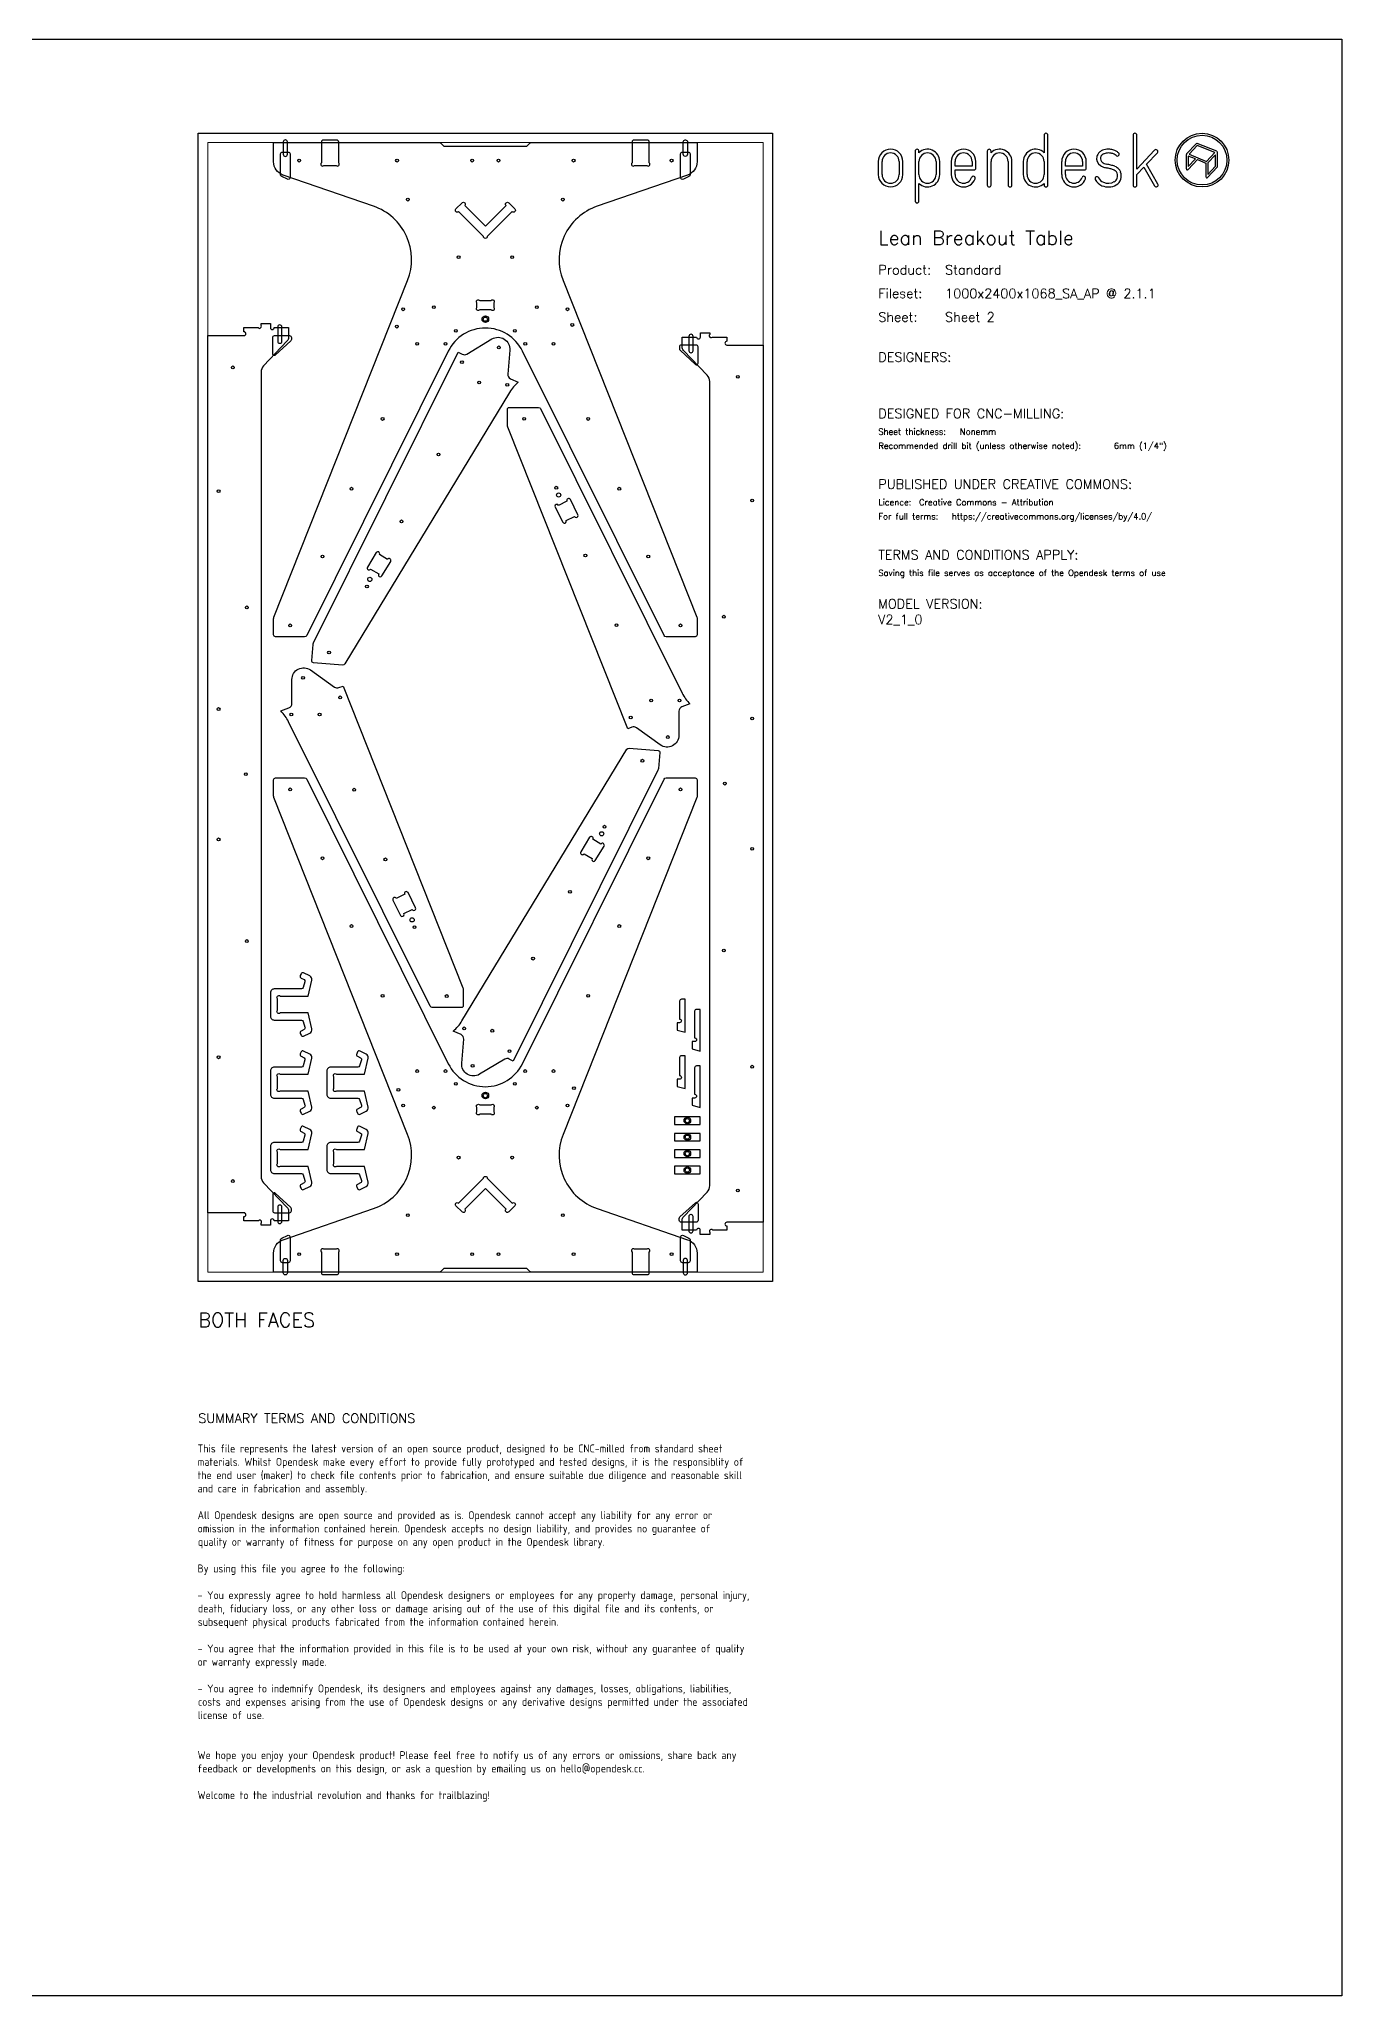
# Model space of a CAD drawing. Header units: millimetres. Extents: x -300 to 5880, y -300 to 4158.
# Drawn here: x 3112 to 5880, y 0 to 4158 of the extents above; entities that cross this region are included whole.
import ezdxf
from ezdxf.enums import TextEntityAlignment as Align

# ---------------------------------------------------------------- set-up
doc = ezdxf.new("R2010")
doc.units = ezdxf.units.MM
doc.layers.add('00-NOPRINT_TEXT', color=7, linetype='Continuous', lineweight=25)
doc.layers.add('00_NOPRINT_TOLERANCE', color=7, linetype='Continuous', lineweight=5)
for name, color, linetype, lineweight, true_color in [('BOARD_$TH-NOMINAL', 3, 'Continuous', 30, 0x00ff00), ('TOP-CUT-INSIDE_18.000MM', 1, 'Continuous', 25, 0xff1c00), ('TOP-CUT-OUTSIDE_18.000MM', 220, 'Continuous', 25, 0xff00d1), ('TOP-HOLE-6.000MM-DIAM_14.000MM', 220, 'Continuous', 25, 0xff00c7), ('TOP-HOLE-9.000MM-DIAM_14.000MM', 220, 'Continuous', 25, 0xff00c7), ('TOP-HOLE-9.000MM-DIAM_18.000MM', 3, 'Continuous', 25, 0x00ff0c), ('TOP-POCKET-INSIDE_12.000MM', 140, 'Continuous', 25, 0x00b1ff), ('TOP-POCKET-INSIDE_2.000MM', 110, 'Continuous', 25, 0x00ff94), ('TOP-POCKET-INSIDE_4.000MM', 160, 'Continuous', 25, 0x0026ff), ('TOP-POCKET-INSIDE_9.000MM', 60, 'Continuous', 25, 0xb0ff00)]:
    doc.layers.add(name, color=color, linetype=linetype, lineweight=lineweight, true_color=true_color)
doc.styles.add('OD-ISOCP-17_221', font='isocp.shx')
doc.styles.add('OD-ISOCP-17_222', font='isocp.shx')
doc.styles.add('OD-ISOCP-17_223', font='isocp.shx')
doc.styles.add('OD-ISOCP-17_224', font='isocp.shx')
doc.styles.add('OD-ISOCP-17_225', font='isocp.shx')
doc.styles.add('OD-ISOCP-17_226', font='isocp.shx')
doc.styles.add('OD-ISOCP-17_227', font='isocp.shx')
doc.styles.add('OD-ISOCP-17_228', font='isocp.shx')
doc.styles.add('OD-ISOCP-17_229', font='isocp.shx')
doc.styles.add('OD-ISOCP-17_230', font='isocp.shx')
doc.styles.add('OD-ISOCP-17_231', font='isocp.shx')
doc.styles.add('OD-ISOCP-17_232', font='isocp.shx')
doc.styles.add('OD-ISOCP-17_233', font='isocp.shx')
doc.styles.add('OD-ISOCP-17_234', font='isocp.shx')
doc.styles.add('OD-ISOCP-17_235', font='isocp.shx')
doc.styles.add('OD-ISOCP-17_236', font='isocp.shx')
doc.styles.add('OD-ISOCP-17_237', font='isocp.shx')
doc.styles.add('OD-ISOCP-17_238', font='isocp.shx')
doc.styles.add('OD-ISOCP-17_239', font='isocp.shx')
doc.styles.add('OD-SIMPLEX-13_86', font='simplex.shx')
doc.styles.add('OD-SIMPLEX-20_82', font='simplex.shx')
doc.styles.add('OD-SIMPLEX-20_86', font='simplex.shx')
doc.styles.add('OD-SIMPLEX-20_88', font='simplex.shx')
doc.styles.add('OD-SIMPLEX-30_83', font='simplex.shx')
doc.styles.add('OD-SIMPLEX-30_87', font='simplex.shx')

# ---------------------------------------------------------------- blocks, each defined once
blk = doc.blocks.new('Borders Opendesk_7')
at = {"layer": '00-NOPRINT_TEXT'}
for p, q in [((0, 4158), (5880, 4158)), ((5880, 4158), (5880, 0)), ((5247.4, 3954), (5247.4, 3916.7)), ((5255.3, 3848), (5255.3, 3954)), ((5436.4, 3954), (5436.4, 3848)), ((5444.4, 3881.9), (5444.4, 3954)), ((4973.4, 3920.1), (4973.4, 3814.1)), ((4981.3, 3916.7), (4981.3, 3920.1)), ((5126.6, 3920.1), (5126.6, 3848)), ((5134.5, 3916.7), (5134.5, 3920.1)), ((5482.1, 3922), (5444.4, 3881.9)), ((5464.8, 3892.1), (5487.9, 3916.6)), ((5549.5, 3912.6), (5549.5, 3882.2)), ((5570.5, 3935.8), (5550.1, 3914)), ((5553.7, 3909.6), (5553.7, 3887.4)), ((5568.8, 3903.5), (5553.7, 3909.6)), ((5572.6, 3931.9), (5555.2, 3913.4)), ((5555.2, 3913.4), (5592.6, 3898.3)), ((5610, 3916.9), (5572.6, 3931.9)), ((5614.4, 3919.6), (5572.8, 3936.3)), ((5592.6, 3898.3), (5610, 3916.9)), ((5611.5, 3912.4), (5595.2, 3895.1)), ((5611.5, 3888.1), (5611.5, 3912.4)), ((5615.7, 3887.3), (5615.7, 3917.6)), ((4895, 3898), (4895, 3870.1)), ((4902.9, 3870.1), (4902.9, 3898)), ((4939.3, 3898), (4939.3, 3870.1)), ((4947.3, 3870.1), (4947.3, 3898)), ((4981.3, 3870.1), (4981.3, 3898)), ((5017.7, 3898), (5017.7, 3870.1)), ((5025.6, 3870.1), (5025.6, 3898)), ((5050, 3898), (5050, 3870.1)), ((5058, 3888.1), (5058, 3898)), ((5094.4, 3888.1), (5058, 3888.1)), ((5058, 3870.1), (5058, 3880.1)), ((5058, 3880.1), (5098.3, 3880.1)), ((5094.4, 3898), (5094.4, 3888.1)), ((5102.3, 3884.1), (5102.3, 3898)), ((5134.5, 3848), (5134.5, 3898)), ((5170.9, 3898), (5170.9, 3848)), ((5178.9, 3848), (5178.9, 3898)), ((5203, 3898), (5203, 3870.1)), ((5211, 3870.1), (5211, 3898)), ((5247.4, 3898), (5247.4, 3870.1)), ((5284.6, 3898), (5284.6, 3870.1)), ((5292.6, 3888.1), (5292.6, 3898)), ((5329, 3888.1), (5292.6, 3888.1)), ((5292.6, 3870.1), (5292.6, 3880.1)), ((5292.6, 3880.1), (5332.9, 3880.1)), ((5329, 3898), (5329, 3888.1)), ((5336.9, 3884.1), (5336.9, 3898)), ((5444.4, 3870.4), (5459.1, 3886)), ((5444.4, 3848), (5444.4, 3870.4)), ((5459.1, 3886), (5482.1, 3846)), ((5489, 3850), (5464.8, 3892.1)), ((5553.1, 3880.8), (5572.9, 3901.9)), ((5553.7, 3887.4), (5568.8, 3903.5)), ((5572.9, 3901.9), (5591.1, 3894.5)), ((5591.1, 3894.5), (5591.1, 3865.5)), ((5594.7, 3864.1), (5615.1, 3885.8)), ((5595.2, 3895.1), (5595.2, 3870.7)), ((5595.2, 3870.7), (5611.5, 3888.1)), ((4981.3, 3814.1), (4981.3, 3851.4)), ((5247.4, 3851.4), (5247.4, 3848)), ((5880, 0), (0, 0))]:
    blk.add_line(p, q, dxfattribs=at)
for radius in [57, 52.9]:
    blk.add_circle((5582.9, 3901), radius, dxfattribs=at)
for centre, radius, start, end in [((5251.3, 3954), 3.97, 0, 180), ((5440.4, 3954), 3.97, 0, 180), ((4921.1, 3898), 26.1, 0, 180), ((4921.1, 3898), 18.2, 0, 180), ((4977.3, 3920.1), 3.97, 0, 180), ((4999.5, 3898), 26.1, 0, 134.1316), ((4999.5, 3898), 18.2, 0, 180), ((5076.2, 3898), 26.1, 0, 180), ((5076.2, 3898), 18.2, 0, 180), ((5130.6, 3920.1), 3.97, 0, 180), ((5152.7, 3898), 26.1, 0, 134.1316), ((5152.7, 3898), 18.2, 0, 180), ((5229.2, 3898), 26.1, 45.8684, 180), ((5229.2, 3898), 18.2, 0, 180), ((5310.8, 3898), 26.1, 0, 180), ((5310.8, 3898), 18.2, 0, 180), ((5377.2, 3904.5), 18.3, 167.0964, 235.8453), ((5375.9, 3904.8), 16.9, 150.5139, 167.0489), ((5377.5, 3903.4), 19, 138.9882, 149.267), ((5377.5, 3903.4), 19, 127.9168, 138.9882), ((5380.5, 3899.5), 24, 111.7012, 127.9168), ((5375.9, 3904.8), 8.99, 151.0519, 168.0238), ((5377.5, 3903.4), 11.1, 138.9882, 148.8091), ((5377.5, 3903.4), 11.1, 127.9168, 138.9882), ((5380.5, 3899.5), 16, 111.7012, 127.9168), ((5383.5, 3891.9), 32.1, 90, 111.7012), ((5383.5, 3891.9), 24.2, 90, 111.7012), ((5383.5, 3878.8), 45.3, 80.7104, 90), ((5383.5, 3878.8), 37.3, 80.7104, 90), ((5385.9, 3893.2), 22.7, 71.5035, 80.7104), ((5385.9, 3893.2), 30.7, 71.5035, 80.7104), ((5387.1, 3896.7), 19, 61.0356, 71.5035), ((5387.1, 3896.7), 26.9, 61.0356, 71.5035), ((5387.1, 3896.7), 19, 46.7983, 61.0356), ((5387.1, 3896.7), 26.9, 46.7983, 61.0356), ((5402.8, 3913.5), 3.97, 226.7983, 46.7983), ((5485, 3919.3), 3.97, 316.7135, 136.7135), ((5551.6, 3912.6), 2.06, 136.7696, 180), ((5572, 3934.4), 2.06, 68.0714, 136.7696), ((5613.6, 3917.6), 2.06, 0, 68.0714), ((4921.1, 3870.1), 26.1, 180, 0), ((4921.1, 3870.1), 18.2, 180, 0), ((4999.5, 3870.1), 18.2, 180, 0), ((4999.5, 3870.1), 26.1, 225.8684, 0), ((5076.2, 3870.1), 26.1, 180, 340.0258), ((5076.2, 3870.1), 18.2, 180, 340.0258), ((5098.3, 3884.1), 3.97, 270, 0), ((5229.2, 3870.1), 26.1, 180, 314.1316), ((5229.2, 3870.1), 18.2, 180, 0), ((5310.8, 3870.1), 26.1, 180, 340.0258), ((5310.8, 3870.1), 18.2, 180, 340.0258), ((5332.9, 3884.1), 3.97, 270, 0), ((5377.2, 3904.5), 10.3, 167.9603, 235.8613), ((5382, 3911.6), 26.9, 235.8511, 248.0912), ((5382, 3911.6), 18.9, 235.8511, 248.0912), ((5388.7, 3928.4), 44.9, 248.0912, 257.5385), ((5388.7, 3928.4), 37, 248.0912, 257.5385), ((5300, 3526.6), 366.5, 76.1947, 77.5385), ((5300, 3526.6), 374.5, 76.1947, 77.5385), ((5372.7, 3822.5), 61.9, 69.1442, 76.1947), ((5372.7, 3822.5), 69.8, 69.1442, 76.1947), ((5389.5, 3866.6), 14.6, 38.9291, 69.1442), ((5389.5, 3866.6), 22.5, 38.9291, 69.1442), ((5393.9, 3870.2), 8.99, 17.5834, 38.9291), ((5385.6, 3867.6), 17.6, 343.8033, 17.5834), ((5393.9, 3870.2), 16.9, 17.5834, 38.9291), ((5385.6, 3867.6), 25.5, 343.8033, 17.5834), ((5551.6, 3882.2), 2.06, 180, 316.7696), ((5613.6, 3887.3), 2.06, 316.7696, 0), ((5097, 3862.6), 3.97, 340.0258, 160.0258), ((5130.6, 3848), 3.97, 180, 0), ((5174.9, 3848), 3.97, 180, 0), ((5251.3, 3848), 3.97, 180, 0), ((5331.6, 3862.6), 3.97, 340.0258, 160.0258), ((5359.7, 3861.7), 3.97, 24.786, 204.786), ((5380.2, 3871.2), 26.6, 204.786, 247.9544), ((5380.2, 3871.2), 18.7, 204.786, 247.9544), ((5383.5, 3879.3), 35.4, 247.9544, 298.2026), ((5383.5, 3879.3), 27.4, 247.9544, 298.2026), ((5390.6, 3866.1), 12.5, 298.2026, 343.8033), ((5390.6, 3866.1), 20.4, 298.2026, 343.8033), ((5440.4, 3848), 3.97, 180, 0), ((5485.5, 3848), 3.97, 209.8417, 29.8417), ((5593.2, 3865.5), 2.06, 180, 316.7696), ((4977.3, 3814.1), 3.97, 180, 0)]:
    blk.add_arc(centre, radius, start, end, dxfattribs=at)
at = {"layer": '00_NOPRINT_TOLERANCE', "ltscale": 0.379202}
for p, q in [((3450, 3958), (4670, 3958)), ((3450, 1518), (3450, 3958)), ((4670, 3958), (4670, 1518)), ((4670, 1518), (3450, 1518))]:
    blk.add_line(p, q, dxfattribs=at)
at = {"layer": '00_NOPRINT_TOLERANCE', "ltscale": 0.380876}
for p, q in [((3470, 3938), (4650, 3938)), ((4650, 1538), (3470, 1538))]:
    blk.add_line(p, q, dxfattribs=at)
at = {"layer": '00_NOPRINT_TOLERANCE', "ltscale": 0.380023}
for p, q in [((3470, 1538), (3470, 3938)), ((4650, 3938), (4650, 1538))]:
    blk.add_line(p, q, dxfattribs=at)
at = {"layer": 'BOARD_$TH-NOMINAL'}
for p, q in [((3450, 3958), (4670, 3958)), ((3450, 1518), (3450, 3958)), ((4670, 3958), (4670, 1518)), ((4670, 1518), (3450, 1518))]:
    blk.add_line(p, q, dxfattribs=at)
at = {"layer": '00-NOPRINT_TEXT'}
for s, height, style, p in [('Lean Breakout Table', 30, 'OD-SIMPLEX-30_83', (4895, 3720.9)), ('Product:', 20, 'OD-SIMPLEX-20_82', (4895, 3657.9)), ('Standard', 20, 'OD-SIMPLEX-20_82', (5036.9, 3657.9)), ('Fileset:', 20, 'OD-SIMPLEX-20_82', (4895, 3607.7)), ('1000x2400x1068_SA_AP @ 2.1.1', 20, 'OD-SIMPLEX-20_82', (5036.9, 3607.6)), ('Sheet:', 20, 'OD-SIMPLEX-20_82', (4895, 3557.4)), ('Sheet 2', 20, 'OD-SIMPLEX-20_82', (5036.9, 3557.5)), ('DESIGNERS:', 20, 'OD-SIMPLEX-20_82', (4895, 3472.4)), ('DESIGNED FOR CNC-MILLING:', 20, 'OD-SIMPLEX-20_82', (4895, 3352.4)), ('Sheet thickness:', 13, 'OD-SIMPLEX-13_86', (4895, 3317.4)), ('Nonemm', 13, 'OD-SIMPLEX-13_86', (5068.3, 3317.4)), ('Recommended drill bit (unless otherwise noted):', 13, 'OD-SIMPLEX-13_86', (4895, 3287.4)), ('6mm (1/4")', 13, 'OD-SIMPLEX-13_86', (5395.5, 3287.4)), ('PUBLISHED UNDER CREATIVE COMMONS:', 20, 'OD-SIMPLEX-20_82', (4895, 3202.4)), ('Licence:', 13, 'OD-SIMPLEX-13_86', (4895, 3167.4)), ('Creative Commons - Attribution', 13, 'OD-SIMPLEX-13_86', (4981.5, 3167.4)), ('For full terms:', 13, 'OD-SIMPLEX-13_86', (4895, 3137.4)), ('https://creativecommons.org/licenses/by/4.0/', 13, 'OD-SIMPLEX-13_86', (5051.1, 3137.4)), ('TERMS AND CONDITIONS APPLY:', 20, 'OD-SIMPLEX-20_82', (4895, 3052.3)), ('Saving this file serves as acceptance of the Opendesk terms of use ', 13, 'OD-SIMPLEX-13_86', (4895, 3017.3))]:
    blk.add_text(s, height=height, dxfattribs=dict(at, style=style)).set_placement(p)
at = {"layer": '00-NOPRINT_TEXT', "color": 7}
for s, height, style, p in [('BOTH FACES', 30, 'OD-SIMPLEX-30_87', (3450, 1451.3)), ('SUMMARY TERMS AND CONDITIONS', 20, 'OD-SIMPLEX-20_86', (3450, 1237.4))]:
    blk.add_text(s, height=height, dxfattribs=dict(at, style=style)).set_placement(p, align=Align.TOP_LEFT)
for s, style, p in [('This file represents the latest version of an open source product, designed to be CNC-milled from standard sheet', 'OD-ISOCP-17_221', (3448.5, 1154.7)), ('materials. Whilst Opendesk make every effort to provide fully prototyped and tested designs, it is the responsiblity of', 'OD-ISOCP-17_222', (3448.5, 1126.3)), ('the end user (maker) to check file contents prior to fabrication, and ensure suitable due diligence and reasonable skill', 'OD-ISOCP-17_223', (3448.5, 1098)), ('and care in fabrication and assembly.', 'OD-ISOCP-17_224', (3448.5, 1069.7)), ('All Opendesk designs are open source and provided as is. Opendesk cannot accept any liability for any error or', 'OD-ISOCP-17_225', (3448.5, 1013)), ('omission in the information contained herein. Opendesk accepts no design liability, and provides no guarantee of', 'OD-ISOCP-17_226', (3448.5, 984.7)), ('quality or warranty of fitness for purpose on any open product in the Opendesk library.', 'OD-ISOCP-17_227', (3449.1, 956.3)), ('By using this file you agree to the following:', 'OD-ISOCP-17_228', (3448.5, 899.7)), ('- You expressly agree to hold harmless all Opendesk designers or employees for any property damage, personal injury,', 'OD-ISOCP-17_229', (3448.5, 843)), ('death, fiduciary loss, or any other loss or damage arising out of the use of this digital file and its contents, or', 'OD-ISOCP-17_230', (3449.1, 814.7)), ('subsequent physical products fabricated from the information contained herein.', 'OD-ISOCP-17_231', (3449, 786.3)), ('- You agree that the information provided in this file is to be used at your own risk, without any guarantee of quality', 'OD-ISOCP-17_232', (3448.5, 729.7)), ('or warranty expressly made.', 'OD-ISOCP-17_233', (3448.5, 701.3)), ('- You agree to indemnify Opendesk, its designers and employees against any damages, losses, obligations, liabilities,', 'OD-ISOCP-17_234', (3448.5, 644.7)), ('costs and expenses arising from the use of Opendesk designs or any derivative designs permitted under the associated', 'OD-ISOCP-17_235', (3449.1, 616.3)), ('license of use.', 'OD-ISOCP-17_236', (3448.8, 588)), ('We hope you enjoy your Opendesk product! Please feel free to notify us of any errors or omissions, share back any', 'OD-ISOCP-17_237', (3448.5, 503)), ('feedback or developments on this design, or ask a question by emailing us on hello@opendesk.cc.', 'OD-ISOCP-17_238', (3448.5, 474.7)), ('Welcome to the industrial revolution and thanks for trailblazing!', 'OD-ISOCP-17_239', (3448.5, 418))]:
    blk.add_text(s, height=17, dxfattribs=dict(at, style=style)).set_placement(p)

msp = doc.modelspace()

# ---------------------------------------------------------------- linework, layer by layer
at = {"layer": 'TOP-CUT-INSIDE_18.000MM'}
for points in [[(4010.4, 3810.1, -1), (4016.1, 3804.5), (4060, 3760.6), (4103.9, 3804.5, -1), (4109.6, 3810.1), (4122.6, 3797.1, -1), (4116.9, 3791.5), (4064, 3738.6, -1), (4056, 3738.6), (4003.1, 3791.5, -1), (3997.4, 3797.1), (4010.4, 3810.1)], [(4109.6, 1665.9, -1), (4103.9, 1671.5), (4060, 1715.4), (4016.1, 1671.5, -1), (4010.4, 1665.9), (3997.4, 1678.9, -1), (4003.1, 1684.5), (4056, 1737.4, -1), (4064, 1737.4), (4116.9, 1684.5, -1), (4122.6, 1678.9), (4109.6, 1665.9)]]:
    msp.add_lwpolyline(points, format="xyb", dxfattribs=at)
for points in [[(4233.4, 3176.1), (4215.5, 3167.2, 1), (4208.3, 3163.6), (4224.4, 3131.4, 1), (4231.5, 3134.9), (4249.5, 3143.9, 1), (4256.6, 3147.4), (4240.6, 3179.6, 1)], [(3858.8, 3048.2, 1), (3852, 3052.3), (3834.9, 3062.7, 1), (3828, 3066.8), (3809.4, 3036.1, 1), (3816.2, 3031.9), (3833.3, 3021.5, 1), (3840.1, 3017.4)], [(4262.8, 2431.1, 1), (4269.7, 2426.9), (4286.7, 2416.6, 1), (4293.6, 2412.4), (4312.3, 2443.2, 1), (4305.4, 2447.3), (4288.3, 2457.7, 1), (4281.5, 2461.9)], [(3886.7, 2299.7), (3904.6, 2308.6, 1), (3911.8, 2312.2), (3895.7, 2344.4, 1), (3888.6, 2340.8), (3870.7, 2331.9, 1), (3863.5, 2328.4), (3879.5, 2296.1, 1)]]:
    msp.add_lwpolyline(points, format="xyb", close=True, dxfattribs=at)
at = {"layer": 'TOP-CUT-OUTSIDE_18.000MM'}
for points in [[(4510, 2926.1), (4510, 2892, -0.414214), (4506, 2888), (4444.1, 2888, -0.284597), (4439.6, 2890.8), (4138.8, 3495.2, 0.619359), (3981.2, 3495.2), (3680.4, 2890.8, -0.284597), (3675.9, 2888), (3614, 2888, -0.414214), (3610, 2892), (3610, 2926.1, -0.094786), (3610.7, 2929.8), (3894.8, 3645.3, 0.427838), (3822.4, 3803), (3630.2, 3869.2, -0.320072), (3610, 3897.6), (3610, 3938), (3962.2, 3938, -0.198908), (3965.3, 3936.7), (3971.7, 3930.3), (4148.3, 3930.3), (4154.7, 3936.7, -0.198908), (4157.8, 3938), (4510, 3938), (4510, 3897.6, -0.320072), (4489.8, 3869.2), (4297.6, 3803, 0.427838), (4225.2, 3645.3), (4509.3, 2929.8, -0.094786), (4510, 2926.1)], [(3642, 3525.7, -0.000836), (3642, 3525.7), (3642, 3523.6, -0.193299), (3639.2, 3516.7), (3588.9, 3464.1, 0.193361), (3583.3, 3450.3), (3583.3, 1741.7, 0.193361), (3588.9, 1727.8), (3639.2, 1675.3, -0.193299), (3642, 1668.3), (3642, 1666.3, -0.000836), (3642, 1666.2), (3642, 1647), (3611.3, 1647, 0.995954), (3603.3, 1647), (3603.3, 1638), (3583.3, 1638), (3583.3, 1641.4, 1.000082), (3577.6, 1647), (3547, 1647), (3547, 1656, 1), (3547, 1664), (3470, 1664), (3470, 3528), (3547, 3528, 1), (3547, 3536), (3547, 3545), (3576.9, 3545, 1.000082), (3583.3, 3549.8), (3583.3, 3554), (3603.3, 3554), (3603.3, 3545, 0.995954), (3611.3, 3545), (3642, 3545), (3642, 3525.7)], [(4107, 3337.4), (4107, 3371.5, -0.414214), (4111, 3375.5), (4173, 3375.5, -0.284597), (4177.4, 3372.8), (4478.2, 2768.3, 0.080912), (4494.7, 2745.3), (4477.8, 2739.1, 0.314639), (4471.2, 2729.7), (4471.2, 2678.6, -0.610363), (4431.7, 2658.3), (4380.8, 2694.7, 0.25518), (4371.3, 2695.9), (4362.4, 2692.3), (4107.7, 3333.7, -0.094786), (4107, 3337.4)], [(4013.1, 2104.2, -0.414214), (4009.1, 2100.2), (3947.2, 2100.2, -0.284597), (3942.7, 2103), (3641.9, 2707.5, 0.080912), (3625.4, 2730.5), (3642.3, 2736.7, 0.314639), (3648.9, 2746.1), (3648.9, 2797.1, -0.610363), (3688.5, 2817.5), (3739.3, 2781.1, 0.25518), (3748.8, 2779.9), (3757.7, 2783.4), (4012.4, 2142.1, -0.094786), (4013.1, 2138.4), (4013.1, 2104.2)], [(4510, 1578.4), (4510, 1538), (4157.8, 1538, -0.198908), (4154.7, 1539.3), (4148.3, 1545.7), (3971.7, 1545.7), (3965.3, 1539.3, -0.198908), (3962.2, 1538), (3610, 1538), (3610, 1578.4, -0.320072), (3630.2, 1606.8), (3822.4, 1673, 0.427838), (3894.8, 1830.7), (3610.7, 2546.2, -0.094786), (3610, 2549.9), (3610, 2584, -0.414214), (3614, 2588), (3675.9, 2588, -0.284597), (3680.4, 2585.2), (3981.2, 1980.8, 0.619359), (4138.8, 1980.8), (4439.6, 2585.2, -0.284597), (4444.1, 2588), (4506, 2588, -0.414214), (4510, 2584), (4510, 2549.9, -0.094786), (4509.3, 2546.2), (4225.2, 1830.7, 0.427838), (4297.6, 1673), (4489.8, 1606.8, -0.320072), (4510, 1578.4)]]:
    msp.add_lwpolyline(points, format="xyb", dxfattribs=at)
for points in [[(4010.9, 3488.5, 0.25518), (4020.5, 3488.9), (4074.1, 3520.9, -0.610363), (4111.9, 3497.3), (4107.6, 3446.4, 0.314639), (4113.3, 3436.5), (4129.7, 3428.9, 0.080912), (4111.3, 3407.4), (3761.1, 2830.2, -0.284597), (3756.4, 2827.8), (3694.7, 2833, -0.414214), (3691, 2837.3), (3693.9, 2871.4, -0.094786), (3694.9, 2875), (4002.3, 3492.8)], [(4536.9, 3430.3, 0.193361), (4531.3, 3444.1), (4480.9, 3496.7, -0.193299), (4478.1, 3503.7), (4478.1, 3505.7, -0.000836), (4478.1, 3505.8), (4478.1, 3525), (4508.9, 3525, 0.995954), (4516.9, 3525), (4516.9, 3534), (4536.9, 3534), (4536.9, 3530.6, 1.000082), (4542.6, 3525), (4573.2, 3525), (4573.2, 3516, 1), (4573.2, 3508), (4650.2, 3508), (4650, 1644), (4573, 1644, 1), (4573, 1636), (4573, 1627), (4543.1, 1627, 1.000082), (4536.7, 1622.2), (4536.7, 1618), (4516.7, 1618), (4516.7, 1627, 0.995954), (4508.7, 1627), (4478, 1627), (4478, 1646.2, -0.000836), (4478, 1646.3), (4478, 1648.4, -0.193299), (4480.8, 1655.3), (4531.2, 1707.9, 0.193361), (4536.7, 1721.7)], [(4427.8, 2607.9, -0.094786), (4426.7, 2604.3), (4119.3, 1986.4), (4110.7, 1990.7, 0.25518), (4101.2, 1990.4), (4047.5, 1958.3, -0.610363), (4009.8, 1981.9), (4014, 2032.8, 0.314639), (4008.3, 2042.7), (3991.9, 2050.3, 0.080912), (4010.3, 2071.8), (4360.6, 2649, -0.284597), (4365.3, 2651.4), (4427, 2646.2, -0.414214), (4430.6, 2641.9)], [(3623.8, 2124.6), (3683.3, 2124.6), (3691.1, 2158.4, 0.349472), (3686.8, 2167.3), (3673.7, 2173.7, 0.421033), (3668.3, 2171.8), (3666.6, 2168, 0.39813), (3668.4, 2162.8), (3674.7, 2159.5, -0.360041), (3676.6, 2154.8), (3672.9, 2142.4, -0.330121), (3669.1, 2139.6), (3611.3, 2139.6, 0.414214), (3603.3, 2131.6), (3603.3, 2081.6, 0.414214), (3611.3, 2073.6), (3669.1, 2073.6, -0.330121), (3672.9, 2070.7), (3676.6, 2058.4, -0.360041), (3674.7, 2053.6), (3668.4, 2050.3, 0.39813), (3666.6, 2045.1), (3668.3, 2041.4, 0.421033), (3673.7, 2039.4), (3686.8, 2045.8, 0.349472), (3691.1, 2054.8), (3683.3, 2088.6), (3623.8, 2088.6, -1), (3618.3, 2094.4), (3618.3, 2118.7, -1)], [(4472.7, 2113.8), (4472.7, 2075.8, -1), (4472.7, 2067.8), (4467.8, 2067.8), (4467.8, 2052.4), (4484.7, 2047.8), (4484.7, 2047.8), (4484.7, 2117.8), (4476.7, 2117.8, 0.414214)], [(4504.7, 2092.2), (4504.7, 2035.8, -1), (4504.7, 2027.8), (4501.7, 2027.8), (4501.7, 2027.8), (4499.5, 2027.8), (4499.5, 2012.5), (4516.7, 2007.8), (4516.7, 2096.2), (4508.7, 2096.2, 0.414214)], [(3623.8, 1958.6), (3683.3, 1958.6), (3691.1, 1992.4, 0.349472), (3686.8, 2001.3), (3673.7, 2007.7, 0.421033), (3668.3, 2005.8), (3666.6, 2002, 0.39813), (3668.4, 1996.8), (3674.7, 1993.5, -0.360041), (3676.6, 1988.8), (3672.9, 1976.4, -0.330121), (3669.1, 1973.6), (3611.3, 1973.6, 0.414214), (3603.3, 1965.6), (3603.3, 1915.6, 0.414214), (3611.3, 1907.6), (3669.1, 1907.6, -0.330121), (3672.9, 1904.7), (3676.6, 1892.4, -0.360041), (3674.7, 1887.6), (3668.4, 1884.3, 0.39813), (3666.6, 1879.1), (3668.3, 1875.4, 0.421033), (3673.7, 1873.4), (3686.8, 1879.8, 0.349472), (3691.1, 1888.8), (3683.3, 1922.6), (3623.8, 1922.6, -1), (3618.3, 1928.4), (3618.3, 1952.7, -1)], [(3743.8, 1958.6), (3803.3, 1958.6), (3811.1, 1992.4, 0.349472), (3806.8, 2001.3), (3793.7, 2007.7, 0.421033), (3788.3, 2005.8), (3786.6, 2002, 0.39813), (3788.4, 1996.8), (3794.7, 1993.5, -0.360041), (3796.6, 1988.8), (3792.9, 1976.4, -0.330121), (3789.1, 1973.6), (3731.3, 1973.6, 0.414214), (3723.3, 1965.6), (3723.3, 1915.6, 0.414214), (3731.3, 1907.6), (3789.1, 1907.6, -0.330121), (3792.9, 1904.7), (3796.6, 1892.4, -0.360041), (3794.7, 1887.6), (3788.4, 1884.3, 0.39813), (3786.6, 1879.1), (3788.3, 1875.4, 0.421033), (3793.7, 1873.4), (3806.8, 1879.8, 0.349472), (3811.1, 1888.8), (3803.3, 1922.6), (3743.8, 1922.6, -1), (3738.3, 1928.4), (3738.3, 1952.7, -1)], [(4472.7, 1993.8), (4472.7, 1955.8, -1), (4472.7, 1947.8), (4467.8, 1947.8), (4467.8, 1932.4), (4484.7, 1927.8), (4484.7, 1927.8), (4484.7, 1997.8), (4476.7, 1997.8, 0.414214)], [(4504.7, 1972.2), (4504.7, 1915.8, -1), (4504.7, 1907.8), (4501.7, 1907.8), (4501.7, 1907.8), (4499.5, 1907.8), (4499.5, 1892.5), (4516.7, 1887.8), (4516.7, 1976.2), (4508.7, 1976.2, 0.414214)], [(3623.8, 1798.6), (3683.3, 1798.6), (3691.1, 1832.4, 0.349472), (3686.8, 1841.3), (3673.7, 1847.7, 0.421033), (3668.3, 1845.8), (3666.6, 1842, 0.39813), (3668.4, 1836.8), (3674.7, 1833.5, -0.360041), (3676.6, 1828.8), (3672.9, 1816.4, -0.330121), (3669.1, 1813.6), (3611.3, 1813.6, 0.414214), (3603.3, 1805.6), (3603.3, 1755.6, 0.414214), (3611.3, 1747.6), (3669.1, 1747.6, -0.330121), (3672.9, 1744.7), (3676.6, 1732.4, -0.360041), (3674.7, 1727.6), (3668.4, 1724.3, 0.39813), (3666.6, 1719.1), (3668.3, 1715.4, 0.421033), (3673.7, 1713.4), (3686.8, 1719.8, 0.349472), (3691.1, 1728.8), (3683.3, 1762.6), (3623.8, 1762.6, -1), (3618.3, 1768.4), (3618.3, 1792.7, -1)], [(3743.8, 1798.6), (3803.3, 1798.6), (3811.1, 1832.4, 0.349472), (3806.8, 1841.3), (3793.7, 1847.7, 0.421033), (3788.3, 1845.8), (3786.6, 1842, 0.39813), (3788.4, 1836.8), (3794.7, 1833.5, -0.360041), (3796.6, 1828.8), (3792.9, 1816.4, -0.330121), (3789.1, 1813.6), (3731.3, 1813.6, 0.414214), (3723.3, 1805.6), (3723.3, 1755.6, 0.414214), (3731.3, 1747.6), (3789.1, 1747.6, -0.330121), (3792.9, 1744.7), (3796.6, 1732.4, -0.360041), (3794.7, 1727.6), (3788.4, 1724.3, 0.39813), (3786.6, 1719.1), (3788.3, 1715.4, 0.421033), (3793.7, 1713.4), (3806.8, 1719.8, 0.349472), (3811.1, 1728.8), (3803.3, 1762.6), (3743.8, 1762.6, -1), (3738.3, 1768.4), (3738.3, 1792.7, -1)]]:
    msp.add_lwpolyline(points, format="xyb", close=True, dxfattribs=at)
for points in [[(4461.7, 1851.8), (4516.7, 1851.8), (4516.7, 1867.8), (4461.7, 1867.8)], [(4516.7, 1832.8), (4461.7, 1832.8), (4461.7, 1816.8), (4516.7, 1816.8)], [(4516.7, 1797.8), (4461.7, 1797.8), (4461.7, 1781.8), (4516.7, 1781.8)], [(4516.7, 1762.8), (4461.7, 1762.8), (4461.7, 1746.8), (4516.7, 1746.8)]]:
    msp.add_lwpolyline(points, close=True, dxfattribs=at)
at = {"layer": 'TOP-HOLE-6.000MM-DIAM_14.000MM'}
for centre in [(3664.2, 3899.8), (3872.4, 3899.8), (4032.1, 3899.8), (4087.9, 3899.8), (4247.6, 3899.8), (4455.8, 3899.8), (3895.2, 3816.9), (4224.8, 3816.9), (4003.2, 3694.8), (4116.8, 3694.8), (3885.4, 3584), (3950.6, 3588.6), (4169.4, 3588.6), (4234.6, 3584), (3871.8, 3547.1), (3997.3, 3538), (4122.7, 3538), (4244.8, 3550.7), (3915.2, 3510.7), (3975.4, 3510.7), (4088.7, 3503), (4144.8, 3510.7), (4204.8, 3510.7), (3523.5, 3460.5), (4010.3, 3471.6), (4046.8, 3428.4), (4106.6, 3423.4), (4596.6, 3440.5), (3841.7, 3350.8), (4142.3, 3351.2), (4278.3, 3350.8), (3960.3, 3275.2), (3775.4, 3202.7), (4210.8, 3204.8), (4344.6, 3202.7), (3493.2, 3197.5), (4626.9, 3177.5), (3881.8, 3133.2), (3713.8, 3058.7), (4272.5, 3060.8), (4406.2, 3058.7), (3808.4, 2994.8), (3553.2, 2950.5), (3645.3, 2912.3), (4338.8, 2912.7), (4474.7, 2912.3), (4566.9, 2930.6), (3727.9, 2854.6), (3672.5, 2800.9), (3751.3, 2759.3), (4412.2, 2752.8), (4472.4, 2752.8), (3493.2, 2734.5), (3647.7, 2723), (3707.9, 2723), (4368.9, 2716.4), (4626.9, 2714.5), (4447.6, 2674.9), (4393.7, 2624.6), (3551.2, 2596), (4568.9, 2576), (3645.3, 2563.7), (3781.3, 2563.1), (4474.7, 2563.7), (3493.2, 2457.5), (4313.3, 2484.5), (3713.8, 2417.3), (3847.6, 2415), (4406.2, 2417.3), (4626.8, 2437.5), (4239.8, 2346.1), (3775.4, 2273.3), (3909.3, 2270.9), (4344.6, 2273.3), (3553.2, 2241.4), (4161.3, 2204.1), (4566.8, 2221.5), (3841.7, 2125.2), (3977.8, 2124.6), (4278.3, 2125.2), (4015, 2055.9), (4074.8, 2050.9), (3493.2, 1994.5), (4111.3, 2007.6), (3915.2, 1965.3), (3975.2, 1965.3), (4032.9, 1976.2), (4144.6, 1965.3), (4204.8, 1965.3), (4626.8, 1974.5), (3875.2, 1925.3), (3997.3, 1938), (4122.7, 1938), (4248.2, 1928.9), (3885.4, 1892), (3950.6, 1887.4), (4169.4, 1887.4), (4234.6, 1892), (4003.2, 1781.2), (4116.8, 1781.2), (3523.5, 1731.5), (4596.5, 1711.5), (3895.2, 1659.1), (4224.8, 1659.1), (3664.2, 1576.2), (3872.4, 1576.2), (4032.1, 1576.2), (4087.9, 1576.2), (4247.6, 1576.2), (4455.8, 1576.2)]:
    msp.add_circle(centre, 3, dxfattribs=at)
at = {"layer": 'TOP-HOLE-9.000MM-DIAM_14.000MM'}
for centre in [(4060, 3562.9), (4060, 1913.1)]:
    msp.add_circle(centre, 4.5, dxfattribs=at)
at = {"layer": 'TOP-HOLE-9.000MM-DIAM_18.000MM'}
for centre in [(4215.7, 3189.2), (3814.5, 3009.9), (4307.1, 2469.3), (3904.4, 2286.5), (4489.2, 1859.8), (4489.2, 1824.8), (4489.2, 1789.8), (4489.2, 1754.8)]:
    msp.add_circle(centre, 4.5, dxfattribs=at)
at = {"layer": 'TOP-POCKET-INSIDE_12.000MM'}
for points in [[(3711.6, 3939.4), (3711.6, 3895.3, 0.967282), (3716.9, 3889.3), (3743.1, 3889.3, 0.967282), (3748.4, 3895.3), (3748.4, 3939.4, 0.414214), (3744.4, 3943.4), (3715.6, 3943.4, 0.414214), (3711.6, 3939.4)], [(4408.4, 3939.4, 0.414214), (4404.4, 3943.4), (4375.6, 3943.4, 0.414214), (4371.6, 3939.4), (4371.6, 3895.3, 0.967282), (4376.9, 3889.3), (4403.1, 3889.3, 0.967282), (4408.4, 3895.3), (4408.4, 3939.4)], [(3748.4, 1536.6), (3748.4, 1580.7, 0.967282), (3743.1, 1586.7), (3716.9, 1586.7, 0.967282), (3711.6, 1580.7), (3711.6, 1536.6, 0.414214), (3715.6, 1532.6), (3744.4, 1532.6, 0.414214), (3748.4, 1536.6)], [(4408.4, 1536.6), (4408.4, 1580.7, 0.967282), (4403.1, 1586.7), (4376.9, 1586.7, 0.967282), (4371.6, 1580.7), (4371.6, 1536.6, 0.414214), (4375.6, 1532.6), (4404.4, 1532.6, 0.414214), (4408.4, 1536.6)]]:
    msp.add_lwpolyline(points, format="xyb", dxfattribs=at)
at = {"layer": 'TOP-POCKET-INSIDE_2.000MM'}
for centre in [(4060, 3562.9), (4060, 1913.1), (4489.2, 1859.8), (4489.2, 1824.8), (4489.2, 1789.8), (4489.2, 1754.8)]:
    msp.add_circle(centre, 7, dxfattribs=at)
at = {"layer": 'TOP-POCKET-INSIDE_4.000MM'}
for points in [[(3630.5, 3913.3, 1), (3639.5, 3913.3), (3639.5, 3939.8, 0.414214), (3635.5, 3943.8), (3634.5, 3943.8, 0.414214), (3630.5, 3939.8), (3630.5, 3913.3)], [(4480.5, 3913.3), (4480.5, 3939.8, -0.414214), (4484.5, 3943.8), (4485.5, 3943.8, -0.414214), (4489.5, 3939.8), (4489.5, 3913.3, -1), (4480.5, 3913.3)], [(3627.7, 3546.3, 1), (3618.7, 3546.3), (3618.7, 3515.7, 0.414214), (3622.7, 3511.7), (3623.7, 3511.7, 0.414214), (3627.7, 3515.7), (3627.7, 3546.3)], [(4501.5, 3526.4, 1), (4492.5, 3526.4), (4492.5, 3495.7, 0.414214), (4496.5, 3491.7), (4497.5, 3491.7, 0.414214), (4501.5, 3495.7), (4501.5, 3526.4)], [(3618.7, 1645.6, 1), (3627.7, 1645.6), (3627.7, 1676.3, 0.414214), (3623.7, 1680.3), (3622.7, 1680.3, 0.414214), (3618.7, 1676.3), (3618.7, 1645.6)], [(3639.5, 1562.7), (3639.5, 1536.2, -0.414214), (3635.5, 1532.2), (3634.5, 1532.2, -0.414214), (3630.5, 1536.2), (3630.5, 1562.7, -1), (3639.5, 1562.7)], [(4480.5, 1562.7), (4480.5, 1536.2, 0.414214), (4484.5, 1532.2), (4485.5, 1532.2, 0.414214), (4489.5, 1536.2), (4489.5, 1562.7, 1), (4480.5, 1562.7)]]:
    msp.add_lwpolyline(points, format="xyb", dxfattribs=at)
msp.add_lwpolyline([(4492.3, 1656.3), (4492.3, 1625.7, 1), (4501.3, 1625.7), (4501.3, 1656.3, 0.414214), (4497.3, 1660.3), (4496.3, 1660.3, 0.414214)], format="xyb", close=True, dxfattribs=at)
at = {"layer": 'TOP-POCKET-INSIDE_9.000MM'}
for points in [[(3645, 3863.8, -0.548561), (3639.3, 3860.2), (3627.3, 3865.8, -0.291521), (3625, 3869.4), (3625, 3914, -0.414214), (3629, 3918), (3641, 3918, -0.414214), (3645, 3914), (3645, 3863.8)], [(4495, 3914), (4495, 3869.4, -0.291521), (4492.7, 3865.8), (4480.7, 3860.2, -0.548561), (4475, 3863.8), (4475, 3914, -0.414214), (4479, 3918), (4491, 3918, -0.414214), (4495, 3914)], [(4042, 3588), (4042, 3597.4, -1), (4048, 3602.7), (4072, 3602.7, -1), (4078, 3597.4), (4078, 3588, -1), (4072, 3582.7), (4048, 3582.7, -1), (4042, 3588)], [(4078, 1888), (4078, 1878.6, -1), (4072, 1873.3), (4048, 1873.3, -1), (4042, 1878.6), (4042, 1888, -1), (4048, 1893.3), (4072, 1893.3, -1), (4078, 1888)], [(3625, 1562), (3625, 1606.6, -0.291521), (3627.3, 1610.2), (3639.3, 1615.8, -0.548561), (3645, 1612.2), (3645, 1562, -0.414214), (3641, 1558), (3629, 1558, -0.414214), (3625, 1562)], [(4475, 1562), (4475, 1612.2, -0.548561), (4480.7, 1615.8), (4492.7, 1610.2, -0.291521), (4495, 1606.6), (4495, 1562, -0.414214), (4491, 1558), (4479, 1558, -0.414214), (4475, 1562)]]:
    msp.add_lwpolyline(points, format="xyb", dxfattribs=at)
for points in [[(3647.9, 3519.7, -0.210868), (3646.6, 3516.8), (3613.4, 3486.5, -0.427397), (3609.1, 3486.8, -0.175443), (3608.2, 3489.4), (3608.2, 3524, -0.414214), (3612.2, 3528), (3643.9, 3528, -0.414214), (3647.9, 3524)], [(4512, 3504, 0.414214), (4508, 3508), (4476.3, 3508, 0.414214), (4472.3, 3504), (4472.3, 3499.8, 0.210868), (4473.6, 3496.8), (4506.8, 3466.5, 0.427397), (4511.1, 3466.8, 0.175443), (4512, 3469.4)], [(3647.9, 1672.2, 0.210868), (3646.6, 1675.2), (3613.4, 1705.5, 0.427397), (3609.1, 1705.2, 0.175443), (3608.2, 1702.6), (3608.2, 1668, 0.414214), (3612.2, 1664), (3643.9, 1664, 0.414214), (3647.9, 1668)], [(4472.1, 1652.2, -0.210868), (4473.4, 1655.2), (4506.6, 1685.5, -0.427397), (4510.9, 1685.2, -0.175443), (4511.9, 1682.6), (4511.9, 1648, -0.414214), (4507.9, 1644), (4476.1, 1644, -0.414214), (4472.1, 1648)]]:
    msp.add_lwpolyline(points, format="xyb", close=True, dxfattribs=at)

# ---------------------------------------------------------------- block references
msp.add_blockref('Borders Opendesk_7', (0, 0))

# ---------------------------------------------------------------- texts
at = {"insert": (4894.6, 2968), "char_height": 20, "width": 292.308, "attachment_point": 1, "style": 'OD-SIMPLEX-20_88'}
msp.add_mtext('MODEL VERSION:\\PV2_1_0', dxfattribs=at)

doc.saveas('drawing.dxf')
